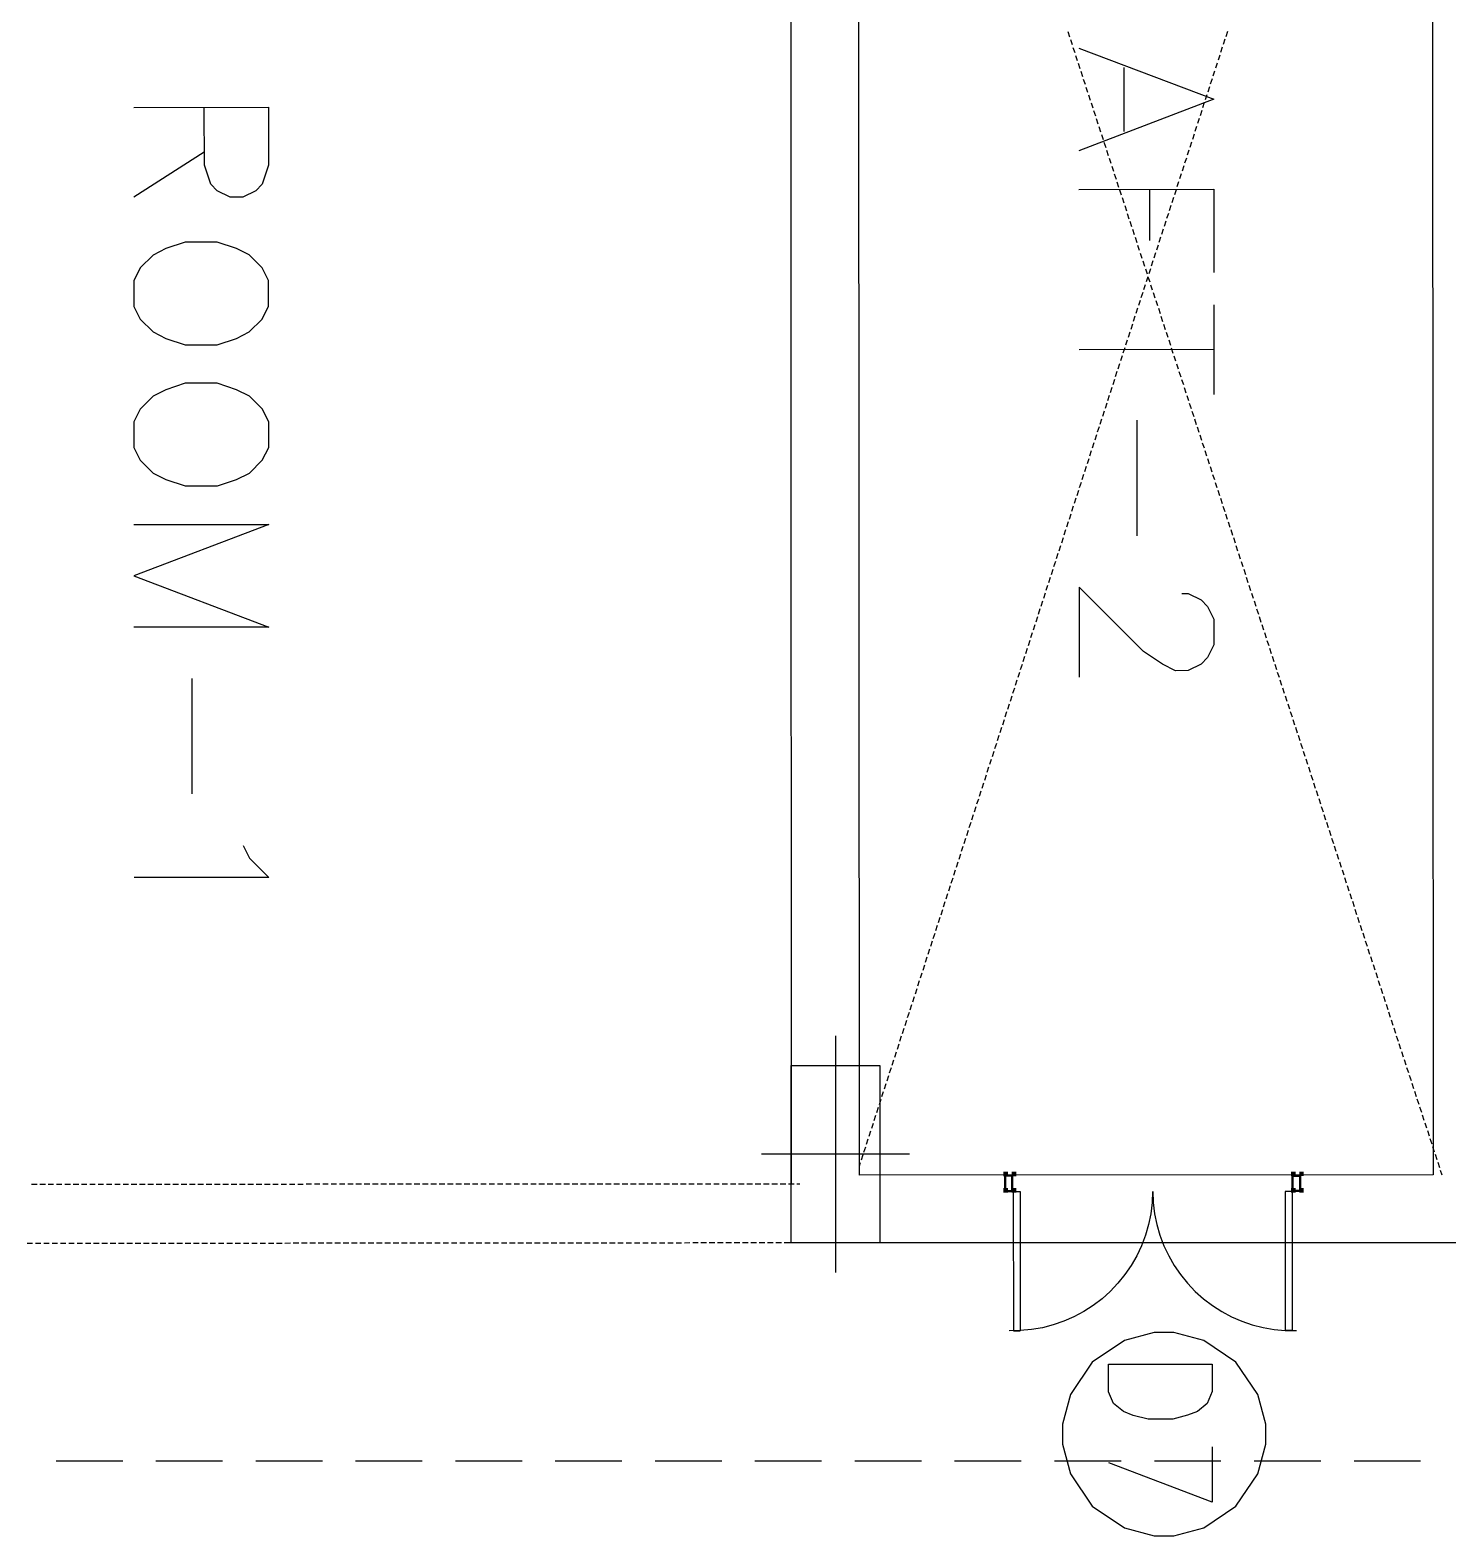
# Model space of a CAD drawing. Extents: x 0 to 23.4, y 0 to 16.5.
# Drawn here: x 5.361 to 6.619, y 13.443 to 14.779 of the extents above; entities that cross this region are included whole.
import ezdxf

# ---------------------------------------------------------------- set-up
doc = ezdxf.new("R2010")
doc.units = 0
doc.layers.get('0').update_dxf_attribs({"linetype": 'CONTINUOUS'})

msp = doc.modelspace()

# ---------------------------------------------------------------- linework, layer by layer
at = {"color": 0}
for points in [[(6.03532, 15.3457), (6.03597, 13.7553)], [(6.09565, 15.3457), (6.09636, 13.7632)], [(6.60482, 15.3381), (6.60553, 13.7634)], [(6.28147, 14.7779), (6.28299, 14.7732)], [(6.42312, 14.7781), (6.4216, 14.7733)], [(6.28375, 14.7708), (6.28526, 14.7663)], [(6.41857, 14.764), (6.41704, 14.7593)], [(6.42085, 14.7711), (6.41932, 14.7664)], [(6.28608, 14.7639), (6.2876, 14.7592)], [(6.28836, 14.7568), (6.28988, 14.7522)], [(6.29135, 14.7632), (6.41097, 14.7178), (6.29139, 14.6721)], [(6.41629, 14.7569), (6.41476, 14.7524)], [(6.29064, 14.7499), (6.29215, 14.7451)], [(6.29292, 14.7428), (6.29449, 14.7381)], [(6.33122, 14.7461), (6.33128, 14.6892)], [(6.41174, 14.7429), (6.41021, 14.7383)], [(6.41401, 14.75), (6.41249, 14.7453)], [(6.29525, 14.7358), (6.29676, 14.7311)], [(6.29753, 14.7287), (6.29904, 14.7242)], [(6.40717, 14.7289), (6.40565, 14.7242)], [(6.40944, 14.736), (6.40793, 14.7313)], [(5.45281, 14.7106), (5.57238, 14.7107), (5.57238, 14.6594), (5.56668, 14.6424), (5.56099, 14.6367), (5.54964, 14.631), (5.53825, 14.631), (5.52686, 14.6367), (5.52115, 14.6424), (5.51546, 14.6594), (5.5154, 14.7107)], [(6.29981, 14.7218), (6.30138, 14.7171)], [(6.30214, 14.7147), (6.30365, 14.7101)], [(6.40261, 14.7149), (6.4011, 14.7101)], [(6.40489, 14.7219), (6.40338, 14.7172)], [(6.30442, 14.7078), (6.30593, 14.7031)], [(6.30669, 14.7007), (6.30826, 14.696)], [(6.39806, 14.7008), (6.39654, 14.6963)], [(6.40033, 14.7078), (6.39882, 14.7032)], [(6.30903, 14.6937), (6.31054, 14.689)], [(6.31131, 14.6867), (6.31282, 14.6821)], [(6.3935, 14.6868), (6.39199, 14.6821)], [(6.39578, 14.6937), (6.39426, 14.6892)], [(5.5154, 14.6708), (5.45281, 14.631)], [(6.31358, 14.6797), (6.31511, 14.675)], [(6.31592, 14.6726), (6.31743, 14.6679)], [(6.38894, 14.6728), (6.38743, 14.6681)], [(6.39122, 14.6799), (6.38971, 14.6751)], [(6.31819, 14.6657), (6.31972, 14.661)], [(6.32047, 14.6586), (6.322, 14.654)], [(6.38439, 14.6588), (6.38286, 14.654)], [(6.38667, 14.6657), (6.38514, 14.661)], [(6.32275, 14.6517), (6.32433, 14.6469)], [(6.32508, 14.6446), (6.32661, 14.6399)], [(6.37983, 14.6446), (6.37831, 14.64)], [(6.38211, 14.6517), (6.38058, 14.6471)], [(6.29139, 14.6379), (6.41103, 14.6381), (6.41103, 14.564)], [(6.32736, 14.6376), (6.32889, 14.6329)], [(6.32964, 14.6306), (6.33122, 14.6258)], [(6.35406, 14.6379), (6.35406, 14.5924)], [(6.37528, 14.6307), (6.37375, 14.626)], [(6.37756, 14.6376), (6.37603, 14.6329)], [(6.33197, 14.6235), (6.3335, 14.6189)], [(6.37299, 14.6236), (6.37147, 14.6189)], [(6.33425, 14.6165), (6.33578, 14.6118)], [(6.33653, 14.6096), (6.33811, 14.6049)], [(6.36843, 14.6096), (6.36692, 14.6049)], [(6.37071, 14.6165), (6.36919, 14.6119)], [(6.33886, 14.6025), (6.34039, 14.5978)], [(6.34115, 14.5956), (6.34267, 14.5908)], [(6.36388, 14.5956), (6.36236, 14.5908)], [(6.36615, 14.6025), (6.36464, 14.5979)], [(6.34343, 14.5885), (6.34494, 14.5839)], [(6.34576, 14.5814), (6.34728, 14.5768)], [(6.35932, 14.5815), (6.35781, 14.5768)], [(6.3616, 14.5885), (6.36008, 14.5839)], [(6.34804, 14.5744), (6.34956, 14.5697)], [(6.35032, 14.5675), (6.35183, 14.5628)], [(6.35476, 14.5675), (6.35325, 14.5628)], [(6.35704, 14.5744), (6.35553, 14.5697)], [(6.35021, 14.5533), (6.34868, 14.5488)], [(6.35249, 14.5604), (6.35097, 14.5557)], [(6.3526, 14.5604), (6.35417, 14.5557)], [(6.35493, 14.5533), (6.35644, 14.5488)], [(6.34565, 14.5393), (6.34413, 14.5347)], [(6.34793, 14.5464), (6.3464, 14.5417)], [(6.35721, 14.5464), (6.35872, 14.5417)], [(6.35949, 14.5394), (6.36106, 14.5347)], [(6.3411, 14.5253), (6.33957, 14.5206)], [(6.34337, 14.5324), (6.34185, 14.5276)], [(6.36182, 14.5324), (6.36333, 14.5276)], [(6.3641, 14.5253), (6.36561, 14.5207)], [(6.41103, 14.5354), (6.41108, 14.4558)], [(6.33653, 14.5113), (6.33501, 14.5065)], [(6.33882, 14.5183), (6.33729, 14.5136)], [(6.36638, 14.5183), (6.36794, 14.5136)], [(6.36871, 14.5113), (6.37022, 14.5067)], [(6.33197, 14.4972), (6.33046, 14.4925)], [(6.33425, 14.5042), (6.33274, 14.4996)], [(6.37099, 14.5043), (6.3725, 14.4996)], [(6.37326, 14.4972), (6.37478, 14.4925)], [(6.41108, 14.4957), (6.2915, 14.4956)], [(6.32969, 14.4901), (6.32818, 14.4856)], [(6.3756, 14.4903), (6.37711, 14.4856)], [(6.32514, 14.4763), (6.32362, 14.4715)], [(6.32742, 14.4832), (6.3259, 14.4785)], [(6.37788, 14.4832), (6.37939, 14.4786)], [(6.38015, 14.4763), (6.38167, 14.4715)], [(6.32058, 14.4621), (6.31907, 14.4574)], [(6.32286, 14.4692), (6.32135, 14.4644)], [(6.38243, 14.4692), (6.384, 14.4646)], [(6.38476, 14.4622), (6.38629, 14.4575)], [(6.31603, 14.4481), (6.31451, 14.4435)], [(6.31831, 14.4551), (6.31679, 14.4504)], [(6.38704, 14.4551), (6.38857, 14.4506)], [(6.38932, 14.4482), (6.3909, 14.4435)], [(6.31147, 14.434), (6.30994, 14.4293)], [(6.31375, 14.4411), (6.31222, 14.4364)], [(6.34278, 14.4331), (6.34283, 14.3304)], [(6.39165, 14.4411), (6.39318, 14.4365)], [(6.39393, 14.4342), (6.39546, 14.4294)], [(6.30692, 14.42), (6.30539, 14.4153)], [(6.30919, 14.4271), (6.30767, 14.4224)], [(6.39621, 14.4271), (6.39779, 14.4224)], [(6.39854, 14.4201), (6.40007, 14.4154)], [(6.30236, 14.406), (6.30083, 14.4013)], [(6.30464, 14.4129), (6.30311, 14.4083)], [(6.40082, 14.4131), (6.40235, 14.4085)], [(6.4031, 14.4061), (6.40462, 14.4014)], [(6.29779, 14.3919), (6.29628, 14.3872)], [(6.30007, 14.3989), (6.29856, 14.3943)], [(6.40543, 14.399), (6.40696, 14.3943)], [(6.40771, 14.3921), (6.40924, 14.3874)], [(6.29324, 14.3779), (6.29172, 14.3732)], [(6.29551, 14.3849), (6.294, 14.3803)], [(6.41, 14.385), (6.41151, 14.3804)], [(6.41228, 14.3779), (6.41385, 14.3733)], [(6.28868, 14.3639), (6.28717, 14.3592)], [(6.29096, 14.3708), (6.28944, 14.3661)], [(6.41461, 14.371), (6.41613, 14.3664)], [(6.41689, 14.364), (6.4184, 14.3593)], [(6.2864, 14.3568), (6.28489, 14.3521)], [(6.41917, 14.3569), (6.42074, 14.3522)], [(6.4215, 14.35), (6.42301, 14.3453)], [(5.45296, 14.3406), (5.57254, 14.3406), (5.45296, 14.2949), (5.57254, 14.2494), (5.45296, 14.2494)], [(6.28185, 14.3428), (6.28033, 14.3381)], [(6.28413, 14.3497), (6.28261, 14.3451)], [(6.42378, 14.3429), (6.42529, 14.3383)], [(6.27729, 14.3288), (6.27576, 14.324)], [(6.27957, 14.3357), (6.27806, 14.3311)], [(6.42606, 14.336), (6.42763, 14.3312)], [(6.42839, 14.3289), (6.4299, 14.3242)], [(6.27274, 14.3147), (6.27121, 14.31)], [(6.27501, 14.3217), (6.27349, 14.3169)], [(6.43067, 14.3219), (6.43218, 14.3172)], [(6.43294, 14.3149), (6.43446, 14.3101)], [(6.26818, 14.3006), (6.26665, 14.296)], [(6.27046, 14.3076), (6.26893, 14.3029)], [(6.43528, 14.3078), (6.43679, 14.3032)], [(6.43756, 14.3008), (6.43907, 14.2961)], [(6.26361, 14.2865), (6.2621, 14.2819)], [(6.2659, 14.2936), (6.26438, 14.2889)], [(6.38271, 14.2793), (6.3884, 14.2793), (6.39979, 14.2736), (6.40549, 14.2679), (6.41118, 14.2564), (6.41118, 14.2337), (6.40549, 14.2224), (6.39979, 14.2167), (6.3884, 14.211), (6.37701, 14.2108), (6.36561, 14.2165), (6.34853, 14.2279), (6.29156, 14.2849), (6.29161, 14.2051)], [(6.43983, 14.2939), (6.44135, 14.2892)], [(6.44211, 14.2868), (6.44368, 14.2821)], [(6.25906, 14.2726), (6.25754, 14.2679)], [(6.26133, 14.2796), (6.25982, 14.2749)], [(6.44444, 14.2797), (6.44596, 14.2751)], [(6.44672, 14.2728), (6.44824, 14.2681)], [(6.25456, 14.2585), (6.25304, 14.2538)], [(6.25678, 14.2656), (6.25526, 14.2608)], [(6.449, 14.2657), (6.45057, 14.2611)], [(6.45133, 14.2588), (6.45285, 14.254)], [(6.25, 14.2444), (6.24849, 14.2399)], [(6.25228, 14.2515), (6.25076, 14.2468)], [(6.45361, 14.2518), (6.45514, 14.2471)], [(6.45589, 14.2447), (6.45746, 14.24)], [(6.24544, 14.2304), (6.24393, 14.2257)], [(6.24772, 14.2375), (6.24621, 14.2328)], [(6.45822, 14.2376), (6.45975, 14.2331)], [(6.4605, 14.2307), (6.46203, 14.226)], [(6.24089, 14.2164), (6.23936, 14.2117)], [(6.24317, 14.2235), (6.24164, 14.2188)], [(6.46278, 14.2237), (6.46431, 14.219)], [(6.46511, 14.2167), (6.46664, 14.2119)], [(5.50424, 14.2039), (5.50429, 14.1014)], [(6.23861, 14.2093), (6.23708, 14.2047)], [(6.46739, 14.2096), (6.46892, 14.205)], [(6.23406, 14.1953), (6.23253, 14.1907)], [(6.23633, 14.2024), (6.23481, 14.1976)], [(6.46967, 14.2026), (6.47119, 14.1979)], [(6.47194, 14.1956), (6.47353, 14.191)], [(6.22949, 14.1812), (6.22797, 14.1765)], [(6.23178, 14.1883), (6.23025, 14.1836)], [(6.47428, 14.1886), (6.47581, 14.1839)], [(6.47657, 14.1815), (6.47808, 14.1769)], [(6.22493, 14.1672), (6.22342, 14.1625)], [(6.22721, 14.1743), (6.22569, 14.1696)], [(6.47885, 14.1746), (6.48042, 14.1699)], [(6.48118, 14.1675), (6.48269, 14.1629)], [(6.22038, 14.1532), (6.21886, 14.1485)], [(6.22265, 14.1603), (6.22114, 14.1556)], [(6.48346, 14.1606), (6.48497, 14.1558)], [(6.48574, 14.1535), (6.48731, 14.1488)], [(6.21582, 14.1392), (6.21431, 14.1344)], [(6.2181, 14.1461), (6.21658, 14.1415)], [(6.48807, 14.1465), (6.48958, 14.1418)], [(6.49035, 14.1394), (6.49186, 14.1349)], [(6.21126, 14.1251), (6.20975, 14.1204)], [(6.21354, 14.1321), (6.21203, 14.1275)], [(6.49262, 14.1325), (6.49414, 14.1278)], [(6.49496, 14.1254), (6.49647, 14.1208)], [(6.20671, 14.1111), (6.20518, 14.1064)], [(6.20899, 14.1181), (6.20746, 14.1133)], [(6.49724, 14.1185), (6.49875, 14.1138)], [(6.49951, 14.1114), (6.50103, 14.1067)], [(6.20215, 14.0969), (6.20063, 14.0924)], [(6.20443, 14.104), (6.2029, 14.0993)], [(6.50179, 14.1044), (6.50336, 14.0997)], [(6.50413, 14.0974), (6.50564, 14.0928)], [(6.1976, 14.0829), (6.19607, 14.0783)], [(6.19987, 14.09), (6.19835, 14.0853)], [(6.5064, 14.0904), (6.50792, 14.0857)], [(6.50868, 14.0833), (6.51025, 14.0786)], [(6.19532, 14.076), (6.19379, 14.0713)], [(6.51101, 14.0764), (6.51253, 14.0717)], [(6.51329, 14.0693), (6.51481, 14.0647)], [(5.54986, 14.0558), (5.55556, 14.0444), (5.57264, 14.0274), (5.45307, 14.0272)], [(6.19075, 14.0619), (6.18924, 14.0572)], [(6.19303, 14.0689), (6.19151, 14.0643)], [(6.51557, 14.0622), (6.51714, 14.0576)], [(6.18619, 14.0479), (6.18468, 14.0432)], [(6.18847, 14.0549), (6.18696, 14.0503)], [(6.5179, 14.0553), (6.51942, 14.0506)], [(6.52018, 14.0483), (6.52171, 14.0436)], [(6.18164, 14.0339), (6.18012, 14.0292)], [(6.18392, 14.0408), (6.1824, 14.0362)], [(6.52246, 14.0412), (6.52399, 14.0365)], [(6.52479, 14.0342), (6.52632, 14.0296)], [(6.17708, 14.0199), (6.17557, 14.0151)], [(6.17936, 14.0268), (6.17785, 14.0221)], [(6.52707, 14.0272), (6.5286, 14.0226)], [(6.52935, 14.0203), (6.53087, 14.0156)], [(6.17253, 14.0057), (6.17101, 14.0011)], [(6.17481, 14.0128), (6.17329, 14.0081)], [(6.53163, 14.0132), (6.53321, 14.0085)], [(6.53396, 14.0063), (6.53549, 14.0015)], [(6.16797, 13.9917), (6.16644, 13.9871)], [(6.17025, 13.9987), (6.16872, 13.994)], [(6.53624, 13.9992), (6.53776, 13.9944)], [(6.53851, 13.9921), (6.5401, 13.9875)], [(6.16342, 13.9776), (6.16189, 13.9729)], [(6.16569, 13.9847), (6.16417, 13.98)], [(6.54085, 13.9851), (6.54237, 13.9804)], [(6.54313, 13.9782), (6.54465, 13.9735)], [(6.15886, 13.9636), (6.15733, 13.9589)], [(6.16114, 13.9707), (6.15961, 13.966)], [(6.54542, 13.9711), (6.54699, 13.9664)], [(6.54775, 13.964), (6.54926, 13.9594)], [(6.15429, 13.9496), (6.15278, 13.9449)], [(6.15657, 13.9567), (6.15506, 13.9519)], [(6.55003, 13.9571), (6.55154, 13.9524)], [(6.55231, 13.95), (6.55382, 13.9454)], [(6.14974, 13.9356), (6.14822, 13.9308)], [(6.15201, 13.9425), (6.1505, 13.9379)], [(6.55464, 13.9431), (6.55615, 13.9383)], [(6.55692, 13.936), (6.55843, 13.9314)], [(6.14746, 13.9285), (6.14594, 13.9239)], [(6.55919, 13.929), (6.56071, 13.9243)], [(6.1429, 13.9144), (6.14139, 13.9097)], [(6.14518, 13.9215), (6.14367, 13.9168)], [(6.56147, 13.9219), (6.56304, 13.9174)], [(6.56381, 13.915), (6.56532, 13.9103)], [(6.13835, 13.9004), (6.13683, 13.8957)], [(6.14063, 13.9075), (6.13911, 13.9028)], [(6.56608, 13.9081), (6.5676, 13.9033)], [(6.56836, 13.901), (6.56993, 13.8963)], [(6.07531, 13.8867), (6.07542, 13.6768)], [(6.13379, 13.8864), (6.13226, 13.8817)], [(6.13607, 13.8933), (6.13456, 13.8887)], [(6.57069, 13.8939), (6.57221, 13.8893)], [(6.57297, 13.8869), (6.57449, 13.8822)], [(6.12924, 13.8723), (6.12771, 13.8677)], [(6.13151, 13.8793), (6.12999, 13.8747)], [(6.57525, 13.8799), (6.57682, 13.8752)], [(6.57758, 13.8729), (6.5791, 13.8682)], [(6.12468, 13.8583), (6.12315, 13.8536)], [(6.12696, 13.8653), (6.12543, 13.8606)], [(6.57986, 13.8659), (6.58138, 13.8612)], [(6.58214, 13.8588), (6.58365, 13.8542)], [(6.12011, 13.8442), (6.1186, 13.8396)], [(6.1224, 13.8513), (6.12088, 13.8466)], [(6.58447, 13.8518), (6.58599, 13.8472)], [(6.58675, 13.8448), (6.58826, 13.8402)], [(6.11556, 13.8302), (6.11404, 13.8255)], [(6.11783, 13.8372), (6.11632, 13.8326)], [(6.58903, 13.8378), (6.59056, 13.8331)], [(6.59131, 13.8308), (6.59289, 13.8261)], [(6.111, 13.8162), (6.10949, 13.8115)], [(6.11328, 13.8232), (6.11176, 13.8185)], [(6.59364, 13.8238), (6.59517, 13.8191)], [(6.59592, 13.8168), (6.59744, 13.8121)], [(6.10644, 13.8021), (6.10493, 13.7975)], [(6.10872, 13.8091), (6.10721, 13.8045)], [(6.59819, 13.8097), (6.59978, 13.8051)], [(6.60053, 13.8027), (6.60206, 13.7981)], [(6.10417, 13.7951), (6.10265, 13.7904)], [(6.60281, 13.7957), (6.60433, 13.791)], [(6.60508, 13.7887), (6.60661, 13.784)], [(6.14094, 13.7818), (6.00976, 13.7817)], [(6.09961, 13.7811), (6.0981, 13.7764)], [(6.10189, 13.7881), (6.10037, 13.7834)], [(6.60742, 13.7817), (6.60894, 13.777)], [(6.09733, 13.774), (6.09636, 13.7711)], [(6.60553, 13.7634), (6.09636, 13.7632)], [(6.60969, 13.7747), (6.61122, 13.77)], [(6.61199, 13.7676), (6.61339, 13.7634)], [(5.36697, 13.755), (5.36208, 13.755)], [(5.37435, 13.755), (5.36947, 13.755)], [(5.38172, 13.755), (5.37685, 13.755)], [(5.38911, 13.755), (5.38422, 13.755)], [(5.39654, 13.755), (5.3916, 13.755)], [(5.40392, 13.755), (5.39899, 13.755)], [(5.41129, 13.755), (5.40636, 13.755)], [(5.41868, 13.755), (5.41374, 13.755)], [(5.42606, 13.755), (5.42111, 13.755)], [(5.43343, 13.755), (5.4285, 13.755)], [(5.44081, 13.755), (5.43587, 13.755)], [(5.44819, 13.755), (5.44325, 13.755)], [(5.45557, 13.755), (5.45063, 13.755)], [(5.46294, 13.755), (5.45801, 13.755)], [(5.47032, 13.755), (5.46539, 13.755)], [(5.47771, 13.755), (5.47276, 13.755)], [(5.48508, 13.755), (5.48019, 13.755)], [(5.49246, 13.755), (5.48757, 13.755)], [(5.49983, 13.755), (5.49496, 13.755)], [(5.50722, 13.755), (5.50233, 13.755)], [(5.5146, 13.755), (5.50971, 13.755)], [(5.52197, 13.755), (5.51708, 13.755)], [(5.5294, 13.755), (5.52447, 13.755)], [(5.53678, 13.755), (5.53185, 13.755)], [(5.54417, 13.755), (5.53922, 13.755)], [(5.55154, 13.755), (5.5466, 13.755)], [(5.55892, 13.755), (5.55399, 13.755)], [(5.56629, 13.755), (5.56136, 13.755)], [(5.57368, 13.755), (5.56874, 13.755)], [(5.58106, 13.755), (5.57611, 13.755)], [(5.58843, 13.755), (5.5835, 13.755)], [(5.59581, 13.755), (5.59088, 13.755)], [(5.60319, 13.755), (5.59825, 13.755)], [(5.61057, 13.7551), (5.60563, 13.7551)], [(5.61794, 13.7551), (5.61301, 13.7551)], [(5.62532, 13.7551), (5.62044, 13.7551)], [(5.63271, 13.7551), (5.62782, 13.7551)], [(5.64008, 13.7551), (5.63519, 13.7551)], [(5.64746, 13.7551), (5.64258, 13.7551)], [(5.65483, 13.7551), (5.64996, 13.7551)], [(5.66228, 13.7551), (5.65733, 13.7551)], [(5.66965, 13.7551), (5.66471, 13.7551)], [(5.67703, 13.7551), (5.6721, 13.7551)], [(5.6844, 13.7551), (5.67947, 13.7551)], [(5.69179, 13.7551), (5.68685, 13.7551)], [(5.69917, 13.7551), (5.69422, 13.7551)], [(5.70654, 13.7551), (5.70161, 13.7551)], [(5.71392, 13.7551), (5.70899, 13.7551)], [(5.72131, 13.7551), (5.71636, 13.7551)], [(5.72868, 13.7551), (5.72374, 13.7551)], [(5.73606, 13.7552), (5.73112, 13.7551)], [(5.74343, 13.7552), (5.7385, 13.7552)], [(5.75082, 13.7552), (5.74588, 13.7552)], [(5.75819, 13.7552), (5.75331, 13.7552)], [(5.76557, 13.7552), (5.76069, 13.7552)], [(5.77294, 13.7552), (5.76807, 13.7552)], [(5.78033, 13.7552), (5.77544, 13.7552)], [(5.78771, 13.7552), (5.78282, 13.7552)], [(5.79514, 13.7552), (5.79021, 13.7552)], [(5.80251, 13.7552), (5.79758, 13.7552)], [(5.8099, 13.7552), (5.80496, 13.7552)], [(5.81728, 13.7552), (5.81233, 13.7552)], [(5.82465, 13.7552), (5.81972, 13.7552)], [(5.83203, 13.7552), (5.8271, 13.7552)], [(5.83942, 13.7552), (5.83447, 13.7552)], [(5.84679, 13.7552), (5.84185, 13.7552)], [(5.85417, 13.7552), (5.84924, 13.7552)], [(5.86154, 13.7552), (5.85661, 13.7552)], [(5.86893, 13.7552), (5.86399, 13.7552)], [(5.87631, 13.7552), (5.87136, 13.7552)], [(5.88368, 13.7552), (5.87875, 13.7552)], [(5.89106, 13.7552), (5.88618, 13.7552)], [(5.89844, 13.7552), (5.89356, 13.7552)], [(5.90582, 13.7552), (5.90093, 13.7552)], [(5.91319, 13.7552), (5.90831, 13.7552)], [(5.92057, 13.7552), (5.91569, 13.7552)], [(5.928, 13.7552), (5.92307, 13.7552)], [(5.93539, 13.7552), (5.93044, 13.7552)], [(5.94276, 13.7552), (5.93782, 13.7552)], [(5.95014, 13.7552), (5.94521, 13.7552)], [(5.95751, 13.7552), (5.95258, 13.7552)], [(5.9649, 13.7552), (5.95996, 13.7552)], [(5.97228, 13.7552), (5.96733, 13.7552)], [(5.97965, 13.7552), (5.97472, 13.7552)], [(5.98703, 13.7553), (5.9821, 13.7552)], [(5.99442, 13.7553), (5.98947, 13.7553)], [(6.00179, 13.7553), (5.99685, 13.7553)], [(6.00917, 13.7553), (6.00424, 13.7553)], [(6.01654, 13.7553), (6.01161, 13.7553)], [(6.02393, 13.7553), (6.01904, 13.7553)], [(6.03131, 13.7553), (6.02642, 13.7553)], [(6.03868, 13.7553), (6.03381, 13.7553)], [(6.04389, 13.7553), (6.04118, 13.7553)], [(6.35667, 13.7486), (6.35622, 13.7388), (6.35508, 13.7289), (6.35308, 13.7193), (6.35037, 13.7098), (6.3469, 13.7005), (6.34267, 13.6916), (6.33778, 13.683), (6.33219, 13.6749), (6.32601, 13.6672), (6.31917, 13.66), (6.31185, 13.6534), (6.30399, 13.6474), (6.29563, 13.6421), (6.28694, 13.6374), (6.27789, 13.6335), (6.2685, 13.6303), (6.25896, 13.6278), (6.24918, 13.6261), (6.23936, 13.6252), (6.22949, 13.6251)], [(6.23313, 13.7486), (6.23318, 13.6251)], [(6.23313, 13.7486), (6.23926, 13.7486)], [(6.23926, 13.7486), (6.23931, 13.6251)], [(6.35699, 13.7486), (6.35736, 13.7388), (6.35856, 13.7289), (6.36057, 13.7193), (6.36328, 13.7098), (6.36675, 13.7005), (6.37099, 13.6916), (6.37592, 13.683), (6.38151, 13.6749), (6.38769, 13.6672), (6.39453, 13.66), (6.40192, 13.6534), (6.40978, 13.6475), (6.41808, 13.6421), (6.42681, 13.6375), (6.43587, 13.6335), (6.44521, 13.6303), (6.45481, 13.6279), (6.46451, 13.6262), (6.47439, 13.6253), (6.48426, 13.6252)], [(6.48053, 13.7487), (6.47433, 13.7487)], [(6.47433, 13.7487), (6.47439, 13.6252)], [(6.48053, 13.7487), (6.48058, 13.6252)], [(5.36307, 13.7025), (5.35813, 13.7025)], [(5.37044, 13.7025), (5.36556, 13.7025)], [(5.37782, 13.7025), (5.37294, 13.7025)], [(5.38519, 13.7025), (5.38032, 13.7025)], [(5.39258, 13.7025), (5.38769, 13.7025)], [(5.39996, 13.7025), (5.39507, 13.7025)], [(5.40739, 13.7025), (5.40246, 13.7025)], [(5.41476, 13.7025), (5.40983, 13.7025)], [(5.42215, 13.7025), (5.41721, 13.7025)], [(5.42953, 13.7025), (5.42458, 13.7025)], [(5.4369, 13.7025), (5.43197, 13.7025)], [(5.44428, 13.7025), (5.43935, 13.7025)], [(5.45167, 13.7026), (5.44672, 13.7025)], [(5.45904, 13.7026), (5.4541, 13.7026)], [(5.46642, 13.7026), (5.46149, 13.7026)], [(5.47379, 13.7026), (5.46886, 13.7026)], [(5.48118, 13.7026), (5.47624, 13.7026)], [(5.48856, 13.7026), (5.48361, 13.7026)], [(5.49593, 13.7026), (5.491, 13.7026)], [(5.50331, 13.7026), (5.49843, 13.7026)], [(5.51069, 13.7026), (5.50581, 13.7026)], [(5.51807, 13.7026), (5.51318, 13.7026)], [(5.52544, 13.7026), (5.52056, 13.7026)], [(5.53282, 13.7026), (5.52794, 13.7026)], [(5.54025, 13.7026), (5.53532, 13.7026)], [(5.54764, 13.7026), (5.54269, 13.7026)], [(5.55501, 13.7026), (5.55007, 13.7026)], [(5.56239, 13.7026), (5.55746, 13.7026)], [(5.56976, 13.7026), (5.56483, 13.7026)], [(5.57715, 13.7026), (5.57221, 13.7026)], [(5.58453, 13.7026), (5.57958, 13.7026)], [(5.5919, 13.7027), (5.58697, 13.7026)], [(5.59928, 13.7027), (5.59435, 13.7027)], [(5.60667, 13.7027), (5.60172, 13.7027)], [(5.61404, 13.7027), (5.6091, 13.7027)], [(5.62142, 13.7027), (5.61649, 13.7027)], [(5.62879, 13.7027), (5.62386, 13.7027)], [(5.63618, 13.7027), (5.63129, 13.7027)], [(5.64356, 13.7027), (5.63867, 13.7027)], [(5.65093, 13.7027), (5.64606, 13.7027)], [(5.65831, 13.7027), (5.65343, 13.7027)], [(5.66569, 13.7028), (5.66081, 13.7028)], [(5.67307, 13.7028), (5.66818, 13.7028)], [(5.6805, 13.7028), (5.67557, 13.7028)], [(5.68788, 13.7028), (5.68294, 13.7028)], [(5.69526, 13.7028), (5.69032, 13.7028)], [(5.70264, 13.7028), (5.69769, 13.7028)], [(5.71001, 13.7028), (5.70508, 13.7028)], [(5.71739, 13.7028), (5.71246, 13.7028)], [(5.72478, 13.7028), (5.71983, 13.7028)], [(5.73215, 13.7028), (5.72721, 13.7028)], [(5.73953, 13.7028), (5.7346, 13.7028)], [(5.7469, 13.7028), (5.74197, 13.7028)], [(5.75429, 13.7028), (5.74935, 13.7028)], [(5.76167, 13.7028), (5.75672, 13.7028)], [(5.76904, 13.7028), (5.76417, 13.7028)], [(5.77642, 13.7028), (5.77154, 13.7028)], [(5.78381, 13.7028), (5.77892, 13.7028)], [(5.79118, 13.7028), (5.78629, 13.7028)], [(5.79856, 13.7028), (5.79368, 13.7028)], [(5.80593, 13.7028), (5.80106, 13.7028)], [(5.81337, 13.7028), (5.80843, 13.7028)], [(5.82075, 13.7028), (5.81581, 13.7028)], [(5.82813, 13.7028), (5.82319, 13.7028)], [(5.8355, 13.7028), (5.83057, 13.7028)], [(5.84289, 13.7028), (5.83794, 13.7028)], [(5.85026, 13.7028), (5.84532, 13.7028)], [(5.85764, 13.7028), (5.85271, 13.7028)], [(5.86501, 13.7028), (5.86008, 13.7028)], [(5.8724, 13.7028), (5.86746, 13.7028)], [(5.87978, 13.7029), (5.87483, 13.7029)], [(5.88715, 13.7029), (5.88222, 13.7029)], [(5.89453, 13.7029), (5.8896, 13.7029)], [(5.90192, 13.7029), (5.89703, 13.7029)], [(5.90929, 13.7029), (5.9044, 13.7029)], [(5.91667, 13.7029), (5.91178, 13.7029)], [(5.92404, 13.7029), (5.91917, 13.7029)], [(5.93143, 13.7029), (5.92654, 13.7029)], [(5.93881, 13.7029), (5.93392, 13.7029)], [(5.94624, 13.703), (5.94129, 13.7029)], [(5.95361, 13.703), (5.94868, 13.703)], [(5.96099, 13.703), (5.95606, 13.703)], [(5.96837, 13.703), (5.96343, 13.703)], [(5.97575, 13.703), (5.97081, 13.703)], [(5.98313, 13.703), (5.97819, 13.703)], [(5.9905, 13.703), (5.98557, 13.703)], [(5.99789, 13.703), (5.99294, 13.703)], [(6.00526, 13.703), (6.00032, 13.703)], [(6.01264, 13.703), (6.00771, 13.703)], [(6.02001, 13.703), (6.01508, 13.703)], [(6.0274, 13.703), (6.02246, 13.703)], [(6.03603, 13.703), (6.02989, 13.703)], [(7.11208, 13.7032), (6.11475, 13.703)], [(6.23318, 13.6251), (6.23931, 13.6251)], [(6.48058, 13.6252), (6.47439, 13.6252)], [(6.40961, 13.5221), (6.40961, 13.4731), (6.31776, 13.508)], [(5.44299, 13.5095), (5.3839, 13.5095)], [(5.53157, 13.5095), (5.4725, 13.5095)], [(5.62011, 13.5095), (5.56108, 13.5095)], [(5.70871, 13.5095), (5.64963, 13.5095)], [(5.79731, 13.5095), (5.73822, 13.5095)], [(5.88585, 13.5095), (5.82682, 13.5095)], [(5.97444, 13.5095), (5.91536, 13.5095)], [(6.06304, 13.5095), (6.00396, 13.5095)], [(6.15158, 13.5095), (6.09256, 13.5095)], [(6.24018, 13.5095), (6.1811, 13.5095)], [(6.32878, 13.5095), (6.26969, 13.5095)], [(6.41732, 13.5095), (6.35829, 13.5095)], [(6.50592, 13.5095), (6.44683, 13.5095)], [(6.59451, 13.5095), (6.53543, 13.5095)]]:
    msp.add_lwpolyline(points, dxfattribs=at)
for points in [[(5.57243, 14.5569), (5.56674, 14.5683), (5.55533, 14.5797), (5.54394, 14.5854), (5.52686, 14.5911), (5.49837, 14.591), (5.48128, 14.5853), (5.46994, 14.5796), (5.45856, 14.5682), (5.45285, 14.5568), (5.45285, 14.534), (5.45856, 14.5228), (5.46994, 14.5114), (5.48133, 14.5057), (5.49843, 14.5), (5.52692, 14.5), (5.544, 14.5057), (5.55533, 14.5114), (5.56674, 14.5228), (5.57243, 14.5342), (5.57243, 14.5569)], [(5.57249, 14.4317), (5.56679, 14.4431), (5.55539, 14.4544), (5.544, 14.4601), (5.52692, 14.4658), (5.49843, 14.4658), (5.48133, 14.4601), (5.47, 14.4543), (5.45861, 14.4429), (5.4529, 14.4315), (5.4529, 14.4088), (5.45861, 14.3975), (5.47, 14.3861), (5.48139, 14.3804), (5.49849, 14.3747), (5.52696, 14.3747), (5.54406, 14.3804), (5.55539, 14.3861), (5.56679, 14.3975), (5.57249, 14.4089), (5.57249, 14.4317)], [(6.03597, 13.8605), (6.11469, 13.8605), (6.11475, 13.703), (6.03603, 13.703), (6.03597, 13.8605)], [(6.03597, 13.8605), (6.11469, 13.8605), (6.11475, 13.703), (6.03603, 13.703), (6.03597, 13.8605)], [(6.11475, 13.703), (6.03603, 13.703), (6.03597, 13.8605), (6.11469, 13.8605), (6.11475, 13.703)], [(6.23269, 13.7632), (6.22542, 13.7632), (6.22542, 13.7486), (6.23269, 13.7486), (6.23269, 13.7632)], [(6.23269, 13.7632), (6.22542, 13.7632), (6.22542, 13.7486), (6.23269, 13.7486), (6.23269, 13.7632)], [(6.23178, 13.7623), (6.22629, 13.7623), (6.22635, 13.7496), (6.23178, 13.7496), (6.23178, 13.7623)], [(6.48058, 13.7633), (6.48785, 13.7633), (6.48785, 13.7487), (6.48058, 13.7487), (6.48058, 13.7633)], [(6.48058, 13.7633), (6.48785, 13.7633), (6.48785, 13.7487), (6.48058, 13.7487), (6.48058, 13.7633)], [(6.4815, 13.7624), (6.48693, 13.7624), (6.48699, 13.7497), (6.4815, 13.7497), (6.4815, 13.7624)], [(6.45719, 13.5334), (6.45719, 13.5422), (6.45008, 13.5685), (6.43072, 13.5972), (6.40207, 13.6165), (6.37571, 13.6235), (6.36697, 13.6235), (6.35818, 13.6235), (6.33182, 13.6165), (6.30311, 13.5972), (6.28381, 13.5685), (6.27675, 13.5422), (6.27675, 13.5334), (6.27675, 13.5246), (6.28381, 13.4983), (6.30311, 13.4696), (6.33182, 13.4503), (6.35818, 13.4431), (6.36697, 13.4431), (6.37571, 13.4431), (6.40207, 13.4503), (6.43072, 13.4696), (6.45008, 13.4983), (6.45719, 13.5246), (6.45719, 13.5334)], [(6.31771, 13.5955), (6.40956, 13.5955), (6.40956, 13.5711), (6.40522, 13.5605), (6.39649, 13.5535), (6.38769, 13.5501), (6.37457, 13.5466), (6.35271, 13.5466), (6.33957, 13.55), (6.33083, 13.5535), (6.3221, 13.5605), (6.31771, 13.571), (6.31771, 13.5955)]]:
    msp.add_lwpolyline(points, close=True, dxfattribs=at)
at = {"color": 0, "const_width": 0.002}
for points in [[(6.22542, 13.7632), (6.22743, 13.7632), (6.22743, 13.7652), (6.22542, 13.7652), (6.22542, 13.7632)], [(6.23269, 13.7632), (6.23469, 13.7632), (6.23469, 13.7652), (6.23269, 13.7652), (6.23269, 13.7632)], [(6.23269, 13.7632), (6.23469, 13.7632), (6.23469, 13.7652), (6.23269, 13.7652), (6.23269, 13.7632)], [(6.48058, 13.7633), (6.48258, 13.7633), (6.48258, 13.7653), (6.48058, 13.7653), (6.48058, 13.7633)], [(6.48058, 13.7633), (6.48258, 13.7633), (6.48258, 13.7653), (6.48058, 13.7653), (6.48058, 13.7633)], [(6.48785, 13.7633), (6.48986, 13.7633), (6.48986, 13.7653), (6.48785, 13.7653), (6.48785, 13.7633)], [(6.22542, 13.7486), (6.22743, 13.7486), (6.22743, 13.7507), (6.22542, 13.7507), (6.22542, 13.7486)], [(6.23269, 13.7486), (6.23469, 13.7486), (6.23469, 13.7507), (6.23269, 13.7507), (6.23269, 13.7486)], [(6.48058, 13.7487), (6.48258, 13.7487), (6.48258, 13.7508), (6.48058, 13.7508), (6.48058, 13.7487)], [(6.48785, 13.7487), (6.48986, 13.7487), (6.48986, 13.7508), (6.48785, 13.7508), (6.48785, 13.7487)]]:
    msp.add_lwpolyline(points, close=True, dxfattribs=at)

doc.saveas('drawing.dxf')
